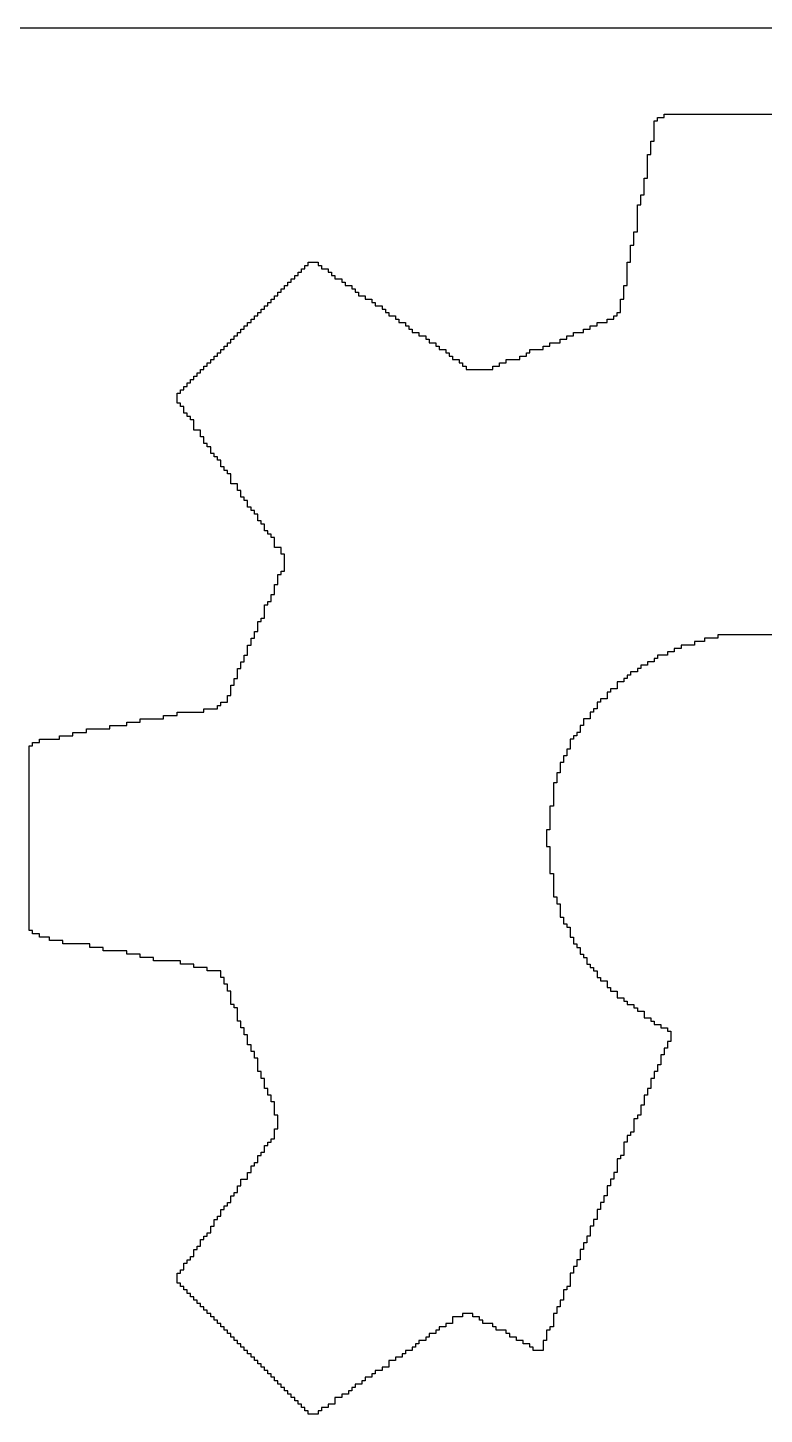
# Model space of a CAD drawing. Header units: millimetres. Extents: x -1.9 to 9.1, y -3.1 to 5.4.
# Drawn here: x 8.3211 to 8.5581, y -2.4061 to -1.9599 of the extents above; entities that cross this region are included whole.
import ezdxf

# ---------------------------------------------------------------- set-up
doc = ezdxf.new("R2010")
doc.units = ezdxf.units.MM
doc.header["$MEASUREMENT"] = 0
doc.layers.add('Mechanical11', color=56, linetype='Continuous')

msp = doc.modelspace()

# ---------------------------------------------------------------- linework, layer by layer
at = {"layer": 'Mechanical11'}
for p, q in [((5.31108, -1.95988), (8.88131, -1.95988)), ((8.52263, -1.99097), (8.52263, -1.98989)), ((8.52263, -1.98989), (8.52371, -1.98989)), ((8.52371, -1.98989), (8.52371, -1.98881)), ((8.52371, -1.98881), (8.52587, -1.98881)), ((8.52587, -1.98881), (8.52587, -1.98773)), ((8.52587, -1.98773), (8.58317, -1.98773)), ((8.52263, -1.99205), (8.52263, -1.99097)), ((8.52263, -1.99313), (8.52263, -1.99205)), ((8.52263, -1.99421), (8.52263, -1.99313)), ((8.52263, -1.99529), (8.52263, -1.99421)), ((8.52155, -1.99746), (8.52155, -1.99638)), ((8.52155, -1.99638), (8.52263, -1.99638)), ((8.52155, -1.99854), (8.52155, -1.99746)), ((8.52155, -1.99962), (8.52155, -1.99854)), ((8.52263, -1.99638), (8.52263, -1.99529)), ((8.52047, -2.00178), (8.52047, -2.0007)), ((8.52047, -2.0007), (8.52155, -2.0007)), ((8.52047, -2.00286), (8.52047, -2.00178)), ((8.52047, -2.00394), (8.52047, -2.00286)), ((8.52155, -2.0007), (8.52155, -1.99962)), ((8.52047, -2.00502), (8.52047, -2.00394)), ((8.52047, -2.0061), (8.52047, -2.00502)), ((8.52047, -2.00718), (8.52047, -2.0061)), ((8.52047, -2.00827), (8.52047, -2.00718)), ((8.51939, -2.00935), (8.51939, -2.00827)), ((8.51939, -2.00827), (8.52047, -2.00827)), ((8.51939, -2.01043), (8.51939, -2.00935)), ((8.51939, -2.01151), (8.51939, -2.01043)), ((8.51939, -2.01259), (8.51939, -2.01151)), ((8.51831, -2.01475), (8.51831, -2.01367)), ((8.51831, -2.01367), (8.51939, -2.01367)), ((8.51831, -2.01583), (8.51831, -2.01475)), ((8.51831, -2.01691), (8.51831, -2.01583)), ((8.51939, -2.01367), (8.51939, -2.01259)), ((8.51723, -2.01799), (8.51723, -2.01691)), ((8.51723, -2.01691), (8.51831, -2.01691)), ((8.51723, -2.01908), (8.51723, -2.01799)), ((8.51723, -2.02016), (8.51723, -2.01908)), ((8.51723, -2.02124), (8.51723, -2.02016)), ((8.51615, -2.02664), (8.51615, -2.02556)), ((8.51615, -2.02556), (8.51723, -2.02556)), ((8.51723, -2.02232), (8.51723, -2.02124)), ((8.51723, -2.0234), (8.51723, -2.02232)), ((8.51723, -2.02448), (8.51723, -2.0234)), ((8.51723, -2.02556), (8.51723, -2.02448)), ((8.51507, -2.03097), (8.51507, -2.02989)), ((8.51507, -2.02989), (8.51615, -2.02989)), ((8.51615, -2.02772), (8.51615, -2.02664)), ((8.51615, -2.0288), (8.51615, -2.02772)), ((8.51615, -2.02989), (8.51615, -2.0288)), ((8.51507, -2.03205), (8.51507, -2.03097)), ((8.51507, -2.03313), (8.51507, -2.03205)), ((8.51507, -2.03421), (8.51507, -2.03313)), ((8.51507, -2.03529), (8.51507, -2.03421)), ((8.40805, -2.03961), (8.40805, -2.03853)), ((8.40805, -2.03853), (8.40913, -2.03853)), ((8.40913, -2.03853), (8.40913, -2.03745)), ((8.40913, -2.03745), (8.41021, -2.03745)), ((8.41021, -2.03745), (8.41021, -2.03637)), ((8.41021, -2.03637), (8.41129, -2.03637)), ((8.41129, -2.03637), (8.41129, -2.03529)), ((8.41129, -2.03529), (8.41454, -2.03529)), ((8.41454, -2.03529), (8.41454, -2.03637)), ((8.41454, -2.03637), (8.41562, -2.03637)), ((8.41562, -2.03637), (8.41562, -2.03745)), ((8.41562, -2.03745), (8.41778, -2.03745)), ((8.41778, -2.03745), (8.41778, -2.03853)), ((8.41778, -2.03853), (8.41886, -2.03853)), ((8.41886, -2.03853), (8.41886, -2.03961)), ((8.51398, -2.03637), (8.51398, -2.03529)), ((8.51398, -2.03529), (8.51507, -2.03529)), ((8.51398, -2.03745), (8.51398, -2.03637)), ((8.51398, -2.03853), (8.51398, -2.03745)), ((8.51398, -2.03961), (8.51398, -2.03853)), ((8.40373, -2.04394), (8.40373, -2.04286)), ((8.40373, -2.04286), (8.40481, -2.04286)), ((8.40481, -2.04286), (8.40481, -2.04178)), ((8.40481, -2.04178), (8.40589, -2.04178)), ((8.40589, -2.04178), (8.40589, -2.04069)), ((8.40589, -2.04069), (8.40697, -2.04069)), ((8.40697, -2.04069), (8.40697, -2.03961)), ((8.40697, -2.03961), (8.40805, -2.03961)), ((8.41886, -2.03961), (8.41994, -2.03961)), ((8.41994, -2.03961), (8.41994, -2.04069)), ((8.41994, -2.04069), (8.4221, -2.04069)), ((8.4221, -2.04069), (8.4221, -2.04178)), ((8.4221, -2.04178), (8.42318, -2.04178)), ((8.42318, -2.04178), (8.42318, -2.04286)), ((8.42318, -2.04286), (8.42534, -2.04286)), ((8.42534, -2.04286), (8.42534, -2.04394)), ((8.5129, -2.04394), (8.5129, -2.04286)), ((8.5129, -2.04286), (8.51398, -2.04286)), ((8.51398, -2.04069), (8.51398, -2.03961)), ((8.51398, -2.04178), (8.51398, -2.04069)), ((8.51398, -2.04286), (8.51398, -2.04178)), ((8.3994, -2.04826), (8.3994, -2.04718)), ((8.3994, -2.04718), (8.40048, -2.04718)), ((8.40048, -2.04718), (8.40048, -2.0461)), ((8.40048, -2.0461), (8.40156, -2.0461)), ((8.40156, -2.0461), (8.40156, -2.04502)), ((8.40156, -2.04502), (8.40264, -2.04502)), ((8.40264, -2.04502), (8.40264, -2.04394)), ((8.40264, -2.04394), (8.40373, -2.04394)), ((8.42534, -2.04394), (8.42643, -2.04394)), ((8.42643, -2.04394), (8.42643, -2.04502)), ((8.42643, -2.04502), (8.42751, -2.04502)), ((8.42751, -2.04502), (8.42751, -2.0461)), ((8.42751, -2.0461), (8.42967, -2.0461)), ((8.42967, -2.0461), (8.42967, -2.04718)), ((8.42967, -2.04718), (8.43183, -2.04718)), ((8.43183, -2.04718), (8.43183, -2.04826)), ((8.51182, -2.04826), (8.51182, -2.04718)), ((8.51182, -2.04718), (8.5129, -2.04718)), ((8.5129, -2.04502), (8.5129, -2.04394)), ((8.5129, -2.0461), (8.5129, -2.04502)), ((8.5129, -2.04718), (8.5129, -2.0461)), ((8.39508, -2.05259), (8.39508, -2.0515)), ((8.39508, -2.0515), (8.39616, -2.0515)), ((8.39616, -2.0515), (8.39616, -2.05042)), ((8.39616, -2.05042), (8.39724, -2.05042)), ((8.39724, -2.05042), (8.39724, -2.04934)), ((8.39724, -2.04934), (8.39832, -2.04934)), ((8.39832, -2.04934), (8.39832, -2.04826)), ((8.39832, -2.04826), (8.3994, -2.04826)), ((8.43183, -2.04826), (8.43291, -2.04826)), ((8.43291, -2.04826), (8.43291, -2.04934)), ((8.43291, -2.04934), (8.43507, -2.04934)), ((8.43507, -2.04934), (8.43507, -2.05042)), ((8.43507, -2.05042), (8.43615, -2.05042)), ((8.43615, -2.05042), (8.43615, -2.0515)), ((8.43615, -2.0515), (8.43724, -2.0515)), ((8.43724, -2.0515), (8.43724, -2.05259)), ((8.51074, -2.05259), (8.51074, -2.0515)), ((8.51074, -2.0515), (8.51182, -2.0515)), ((8.51182, -2.04934), (8.51182, -2.04826)), ((8.51182, -2.05042), (8.51182, -2.04934)), ((8.51182, -2.0515), (8.51182, -2.05042)), ((8.39075, -2.05691), (8.39075, -2.05583)), ((8.39075, -2.05583), (8.39183, -2.05583)), ((8.39183, -2.05583), (8.39183, -2.05475)), ((8.39183, -2.05475), (8.39292, -2.05475)), ((8.39292, -2.05475), (8.39292, -2.05367)), ((8.39292, -2.05367), (8.394, -2.05367)), ((8.394, -2.05367), (8.394, -2.05259)), ((8.394, -2.05259), (8.39508, -2.05259)), ((8.43724, -2.05259), (8.4394, -2.05259)), ((8.4394, -2.05259), (8.4394, -2.05367)), ((8.4394, -2.05367), (8.44048, -2.05367)), ((8.44048, -2.05367), (8.44048, -2.05475)), ((8.44048, -2.05475), (8.44264, -2.05475)), ((8.44264, -2.05475), (8.44264, -2.05583)), ((8.44264, -2.05583), (8.44372, -2.05583)), ((8.44372, -2.05583), (8.44372, -2.05691)), ((8.50209, -2.05691), (8.50209, -2.05583)), ((8.50209, -2.05583), (8.50426, -2.05583)), ((8.50426, -2.05583), (8.50426, -2.05475)), ((8.50426, -2.05475), (8.5075, -2.05475)), ((8.5075, -2.05475), (8.5075, -2.05367)), ((8.5075, -2.05367), (8.50966, -2.05367)), ((8.50966, -2.05367), (8.50966, -2.05259)), ((8.50966, -2.05259), (8.51074, -2.05259)), ((8.38535, -2.06231), (8.38535, -2.06123)), ((8.38535, -2.06123), (8.38643, -2.06123)), ((8.38643, -2.06123), (8.38643, -2.06015)), ((8.38643, -2.06015), (8.38751, -2.06015)), ((8.38751, -2.06015), (8.38751, -2.05907)), ((8.38751, -2.05907), (8.38859, -2.05907)), ((8.38859, -2.05907), (8.38859, -2.05799)), ((8.38859, -2.05799), (8.38967, -2.05799)), ((8.38967, -2.05799), (8.38967, -2.05691)), ((8.38967, -2.05691), (8.39075, -2.05691)), ((8.44372, -2.05691), (8.4448, -2.05691)), ((8.4448, -2.05691), (8.4448, -2.05799)), ((8.4448, -2.05799), (8.44696, -2.05799)), ((8.44696, -2.05799), (8.44696, -2.05907)), ((8.44696, -2.05907), (8.44913, -2.05907)), ((8.44913, -2.05907), (8.44913, -2.06015)), ((8.44913, -2.06015), (8.45021, -2.06015)), ((8.45021, -2.06015), (8.45021, -2.06123)), ((8.45021, -2.06123), (8.45237, -2.06123)), ((8.45237, -2.06123), (8.45237, -2.06231)), ((8.48912, -2.06231), (8.48912, -2.06123)), ((8.48912, -2.06123), (8.49236, -2.06123)), ((8.49236, -2.06123), (8.49236, -2.06015)), ((8.49236, -2.06015), (8.49453, -2.06015)), ((8.49453, -2.06015), (8.49453, -2.05907)), ((8.49453, -2.05907), (8.49669, -2.05907)), ((8.49669, -2.05907), (8.49669, -2.05799)), ((8.49669, -2.05799), (8.49993, -2.05799)), ((8.49993, -2.05799), (8.49993, -2.05691)), ((8.49993, -2.05691), (8.50209, -2.05691)), ((8.38103, -2.06664), (8.38103, -2.06556)), ((8.38103, -2.06556), (8.38211, -2.06556)), ((8.38211, -2.06556), (8.38211, -2.06448)), ((8.38211, -2.06448), (8.38319, -2.06448)), ((8.38319, -2.06448), (8.38319, -2.0634)), ((8.38319, -2.0634), (8.38427, -2.0634)), ((8.38427, -2.0634), (8.38427, -2.06231)), ((8.38427, -2.06231), (8.38535, -2.06231)), ((8.45237, -2.06231), (8.45345, -2.06231)), ((8.45345, -2.06231), (8.45345, -2.0634)), ((8.45345, -2.0634), (8.45561, -2.0634)), ((8.45561, -2.0634), (8.45561, -2.06448)), ((8.45561, -2.06448), (8.45669, -2.06448)), ((8.45669, -2.06448), (8.45669, -2.06556)), ((8.45669, -2.06556), (8.45777, -2.06556)), ((8.45777, -2.06556), (8.45777, -2.06664)), ((8.47939, -2.06664), (8.47939, -2.06556)), ((8.47939, -2.06556), (8.48156, -2.06556)), ((8.48156, -2.06556), (8.48156, -2.06448)), ((8.48156, -2.06448), (8.48264, -2.06448)), ((8.48264, -2.06448), (8.48264, -2.0634)), ((8.48264, -2.0634), (8.48696, -2.0634)), ((8.48696, -2.0634), (8.48696, -2.06231)), ((8.48696, -2.06231), (8.48912, -2.06231)), ((8.3767, -2.07096), (8.3767, -2.06988)), ((8.3767, -2.06988), (8.37778, -2.06988)), ((8.37778, -2.06988), (8.37778, -2.0688)), ((8.37778, -2.0688), (8.37886, -2.0688)), ((8.37886, -2.0688), (8.37886, -2.06772)), ((8.37886, -2.06772), (8.37994, -2.06772)), ((8.37994, -2.06772), (8.37994, -2.06664)), ((8.37994, -2.06664), (8.38103, -2.06664)), ((8.45777, -2.06664), (8.45994, -2.06664)), ((8.45994, -2.06664), (8.45994, -2.06772)), ((8.45994, -2.06772), (8.46102, -2.06772)), ((8.46102, -2.06772), (8.46102, -2.0688)), ((8.46102, -2.0688), (8.4621, -2.0688)), ((8.4621, -2.0688), (8.4621, -2.06988)), ((8.4621, -2.06988), (8.47075, -2.06988)), ((8.47075, -2.06988), (8.47075, -2.0688)), ((8.47075, -2.0688), (8.47291, -2.0688)), ((8.47291, -2.0688), (8.47291, -2.06772)), ((8.47291, -2.06772), (8.47507, -2.06772)), ((8.47507, -2.06772), (8.47507, -2.06664)), ((8.47507, -2.06664), (8.47939, -2.06664)), ((8.37238, -2.07529), (8.37238, -2.0742)), ((8.37238, -2.0742), (8.37346, -2.0742)), ((8.37346, -2.0742), (8.37346, -2.07312)), ((8.37346, -2.07312), (8.37454, -2.07312)), ((8.37454, -2.07312), (8.37454, -2.07204)), ((8.37454, -2.07204), (8.37562, -2.07204)), ((8.37562, -2.07204), (8.37562, -2.07096)), ((8.37562, -2.07096), (8.3767, -2.07096)), ((8.36913, -2.07853), (8.36913, -2.07745)), ((8.36913, -2.07745), (8.37022, -2.07745)), ((8.36913, -2.07961), (8.36913, -2.07853)), ((8.37022, -2.07745), (8.37022, -2.07637)), ((8.37022, -2.07637), (8.3713, -2.07637)), ((8.3713, -2.07637), (8.3713, -2.07529)), ((8.3713, -2.07529), (8.37238, -2.07529)), ((8.36913, -2.08069), (8.36913, -2.07961)), ((8.37022, -2.08069), (8.36913, -2.08069)), ((8.37022, -2.08177), (8.37022, -2.08069)), ((8.3713, -2.08177), (8.37022, -2.08177)), ((8.3713, -2.08285), (8.3713, -2.08177)), ((8.3713, -2.08393), (8.3713, -2.08285)), ((8.37238, -2.08393), (8.3713, -2.08393)), ((8.37238, -2.08501), (8.37238, -2.08393)), ((8.37346, -2.08501), (8.37238, -2.08501)), ((8.37346, -2.0861), (8.37346, -2.08501)), ((8.37454, -2.0861), (8.37346, -2.0861)), ((8.37454, -2.08718), (8.37454, -2.0861)), ((8.37454, -2.08826), (8.37454, -2.08718)), ((8.37454, -2.08934), (8.37454, -2.08826)), ((8.3767, -2.08934), (8.37454, -2.08934)), ((8.3767, -2.09042), (8.3767, -2.08934)), ((8.3767, -2.0915), (8.3767, -2.09042)), ((8.37778, -2.0915), (8.3767, -2.0915)), ((8.37778, -2.09258), (8.37778, -2.0915)), ((8.37778, -2.09366), (8.37778, -2.09258)), ((8.37886, -2.09366), (8.37778, -2.09366)), ((8.37886, -2.09474), (8.37886, -2.09366)), ((8.37994, -2.09474), (8.37886, -2.09474)), ((8.37994, -2.09582), (8.37994, -2.09474)), ((8.37994, -2.09691), (8.37994, -2.09582)), ((8.38103, -2.09691), (8.37994, -2.09691)), ((8.38103, -2.09799), (8.38103, -2.09691)), ((8.38211, -2.09799), (8.38103, -2.09799)), ((8.38211, -2.09907), (8.38211, -2.09799)), ((8.38319, -2.09907), (8.38211, -2.09907)), ((8.38319, -2.10015), (8.38319, -2.09907)), ((8.38319, -2.10123), (8.38319, -2.10015)), ((8.38427, -2.10123), (8.38319, -2.10123)), ((8.38427, -2.10231), (8.38427, -2.10123)), ((8.38535, -2.10231), (8.38427, -2.10231)), ((8.38535, -2.10339), (8.38535, -2.10231)), ((8.38643, -2.10339), (8.38535, -2.10339)), ((8.38643, -2.10447), (8.38643, -2.10339)), ((8.38643, -2.10555), (8.38643, -2.10447)), ((8.38643, -2.10663), (8.38643, -2.10555)), ((8.38859, -2.10663), (8.38643, -2.10663)), ((8.38859, -2.10771), (8.38859, -2.10663)), ((8.38859, -2.1088), (8.38859, -2.10771)), ((8.38967, -2.1088), (8.38859, -2.1088)), ((8.38967, -2.10988), (8.38967, -2.1088)), ((8.38967, -2.11096), (8.38967, -2.10988)), ((8.39075, -2.11096), (8.38967, -2.11096)), ((8.39075, -2.11204), (8.39075, -2.11096)), ((8.39183, -2.11204), (8.39075, -2.11204)), ((8.39183, -2.11312), (8.39183, -2.11204)), ((8.39183, -2.1142), (8.39183, -2.11312)), ((8.39292, -2.1142), (8.39183, -2.1142)), ((8.39292, -2.11528), (8.39292, -2.1142)), ((8.394, -2.11528), (8.39292, -2.11528)), ((8.394, -2.11636), (8.394, -2.11528)), ((8.39508, -2.11636), (8.394, -2.11636)), ((8.39508, -2.11744), (8.39508, -2.11636)), ((8.39508, -2.11852), (8.39508, -2.11744)), ((8.39616, -2.11852), (8.39508, -2.11852)), ((8.39616, -2.11961), (8.39616, -2.11852)), ((8.39724, -2.11961), (8.39616, -2.11961)), ((8.39724, -2.12069), (8.39724, -2.11961)), ((8.39724, -2.12177), (8.39724, -2.12069)), ((8.39832, -2.12177), (8.39724, -2.12177)), ((8.39832, -2.12285), (8.39832, -2.12177)), ((8.3994, -2.12285), (8.39832, -2.12285)), ((8.3994, -2.12393), (8.3994, -2.12285)), ((8.40048, -2.12393), (8.3994, -2.12393)), ((8.40048, -2.12501), (8.40048, -2.12393)), ((8.40048, -2.12609), (8.40048, -2.12501)), ((8.40048, -2.12717), (8.40048, -2.12609)), ((8.40264, -2.12717), (8.40048, -2.12717)), ((8.40264, -2.12825), (8.40264, -2.12717)), ((8.40264, -2.12933), (8.40264, -2.12825)), ((8.40373, -2.12933), (8.40264, -2.12933)), ((8.40373, -2.13042), (8.40373, -2.12933)), ((8.40373, -2.1315), (8.40373, -2.13042)), ((8.40373, -2.13258), (8.40373, -2.1315)), ((8.40373, -2.13366), (8.40373, -2.13258)), ((8.40156, -2.1369), (8.40156, -2.13582)), ((8.40156, -2.13582), (8.40264, -2.13582)), ((8.40156, -2.13798), (8.40156, -2.1369)), ((8.40264, -2.13582), (8.40264, -2.13474)), ((8.40264, -2.13474), (8.40373, -2.13474)), ((8.40373, -2.13474), (8.40373, -2.13366)), ((8.40048, -2.14014), (8.40048, -2.13906)), ((8.40048, -2.13906), (8.40156, -2.13906)), ((8.40048, -2.14122), (8.40048, -2.14014)), ((8.40048, -2.14231), (8.40048, -2.14122)), ((8.40156, -2.13906), (8.40156, -2.13798)), ((8.39724, -2.14663), (8.39724, -2.14555)), ((8.39724, -2.14555), (8.39832, -2.14555)), ((8.39832, -2.14555), (8.39832, -2.14447)), ((8.39832, -2.14447), (8.3994, -2.14447)), ((8.3994, -2.14339), (8.3994, -2.14231)), ((8.3994, -2.14231), (8.40048, -2.14231)), ((8.3994, -2.14447), (8.3994, -2.14339)), ((8.39616, -2.15095), (8.39616, -2.14987)), ((8.39616, -2.14987), (8.39724, -2.14987)), ((8.39724, -2.14771), (8.39724, -2.14663)), ((8.39724, -2.14879), (8.39724, -2.14771)), ((8.39724, -2.14987), (8.39724, -2.14879)), ((8.394, -2.15528), (8.394, -2.1542)), ((8.394, -2.1542), (8.39508, -2.1542)), ((8.39508, -2.15203), (8.39508, -2.15095)), ((8.39508, -2.15095), (8.39616, -2.15095)), ((8.39508, -2.15312), (8.39508, -2.15203)), ((8.39508, -2.1542), (8.39508, -2.15312)), ((8.39183, -2.1596), (8.39183, -2.15852)), ((8.39183, -2.15852), (8.39292, -2.15852)), ((8.39292, -2.15744), (8.39292, -2.15636)), ((8.39292, -2.15636), (8.394, -2.15636)), ((8.39292, -2.15852), (8.39292, -2.15744)), ((8.394, -2.15636), (8.394, -2.15528)), ((8.5356, -2.15852), (8.53128, -2.15852)), ((8.53128, -2.15852), (8.53128, -2.1596)), ((8.53885, -2.15744), (8.5356, -2.15744)), ((8.5356, -2.15744), (8.5356, -2.15852)), ((8.54317, -2.15636), (8.53885, -2.15636)), ((8.53885, -2.15636), (8.53885, -2.15744)), ((8.56695, -2.15528), (8.54317, -2.15528)), ((8.54317, -2.15528), (8.54317, -2.15636)), ((8.38967, -2.16501), (8.38967, -2.16393)), ((8.38967, -2.16393), (8.39075, -2.16393)), ((8.39075, -2.16284), (8.39075, -2.16176)), ((8.39075, -2.16176), (8.39183, -2.16176)), ((8.39075, -2.16393), (8.39075, -2.16284)), ((8.39183, -2.16068), (8.39183, -2.1596)), ((8.39183, -2.16176), (8.39183, -2.16068)), ((8.52263, -2.16393), (8.52047, -2.16393)), ((8.52047, -2.16393), (8.52047, -2.16501)), ((8.52371, -2.16284), (8.52263, -2.16284)), ((8.52263, -2.16284), (8.52263, -2.16393)), ((8.52696, -2.16176), (8.52371, -2.16176)), ((8.52371, -2.16176), (8.52371, -2.16284)), ((8.52912, -2.16068), (8.52696, -2.16068)), ((8.52696, -2.16068), (8.52696, -2.16176)), ((8.53128, -2.1596), (8.52912, -2.1596)), ((8.52912, -2.1596), (8.52912, -2.16068)), ((8.38859, -2.16717), (8.38859, -2.16609)), ((8.38859, -2.16609), (8.38967, -2.16609)), ((8.38859, -2.16825), (8.38859, -2.16717)), ((8.38859, -2.16933), (8.38859, -2.16825)), ((8.38967, -2.16609), (8.38967, -2.16501)), ((8.51507, -2.16825), (8.51398, -2.16825)), ((8.51398, -2.16825), (8.51398, -2.16933)), ((8.51723, -2.16717), (8.51507, -2.16717)), ((8.51507, -2.16717), (8.51507, -2.16825)), ((8.51831, -2.16609), (8.51723, -2.16609)), ((8.51723, -2.16609), (8.51723, -2.16717)), ((8.52047, -2.16501), (8.51831, -2.16501)), ((8.51831, -2.16501), (8.51831, -2.16609)), ((8.38643, -2.17257), (8.38643, -2.17149)), ((8.38643, -2.17149), (8.38751, -2.17149)), ((8.38643, -2.17365), (8.38643, -2.17257)), ((8.38751, -2.17041), (8.38751, -2.16933)), ((8.38751, -2.16933), (8.38859, -2.16933)), ((8.38751, -2.17149), (8.38751, -2.17041)), ((8.51074, -2.17257), (8.50858, -2.17257)), ((8.50858, -2.17257), (8.50858, -2.17365)), ((8.5129, -2.17041), (8.51074, -2.17041)), ((8.51074, -2.17041), (8.51074, -2.17149)), ((8.51074, -2.17149), (8.51074, -2.17257)), ((8.51398, -2.16933), (8.5129, -2.16933)), ((8.5129, -2.16933), (8.5129, -2.17041)), ((8.38319, -2.17798), (8.38319, -2.1769)), ((8.38319, -2.1769), (8.38535, -2.1769)), ((8.38535, -2.17582), (8.38535, -2.17473)), ((8.38535, -2.17473), (8.38643, -2.17473)), ((8.38535, -2.1769), (8.38535, -2.17582)), ((8.38643, -2.17473), (8.38643, -2.17365)), ((8.50534, -2.1769), (8.50426, -2.1769)), ((8.50426, -2.1769), (8.50426, -2.17798)), ((8.5075, -2.17582), (8.50534, -2.17582)), ((8.50534, -2.17582), (8.50534, -2.1769)), ((8.50858, -2.17365), (8.5075, -2.17365)), ((8.5075, -2.17365), (8.5075, -2.17473)), ((8.5075, -2.17473), (8.5075, -2.17582)), ((8.36481, -2.1823), (8.36481, -2.18122)), ((8.36481, -2.18122), (8.36913, -2.18122)), ((8.36913, -2.18122), (8.36913, -2.18014)), ((8.36913, -2.18014), (8.37778, -2.18014)), ((8.37778, -2.18014), (8.37778, -2.17906)), ((8.37778, -2.17906), (8.38211, -2.17906)), ((8.38211, -2.17906), (8.38211, -2.17798)), ((8.38211, -2.17798), (8.38319, -2.17798)), ((8.50317, -2.18014), (8.50209, -2.18014)), ((8.50209, -2.18014), (8.50209, -2.18122)), ((8.50209, -2.18122), (8.50209, -2.1823)), ((8.50426, -2.17906), (8.50317, -2.17906)), ((8.50317, -2.17906), (8.50317, -2.18014)), ((8.50426, -2.17798), (8.50426, -2.17906)), ((8.33995, -2.18663), (8.33995, -2.18554)), ((8.33995, -2.18554), (8.34752, -2.18554)), ((8.34752, -2.18554), (8.34752, -2.18446)), ((8.34752, -2.18446), (8.35292, -2.18446)), ((8.35292, -2.18446), (8.35292, -2.18338)), ((8.35292, -2.18338), (8.35724, -2.18338)), ((8.35724, -2.18338), (8.35724, -2.1823)), ((8.35724, -2.1823), (8.36481, -2.1823)), ((8.49993, -2.18446), (8.49885, -2.18446)), ((8.49885, -2.18446), (8.49885, -2.18554)), ((8.49885, -2.18554), (8.49885, -2.18663)), ((8.50209, -2.1823), (8.49993, -2.1823)), ((8.49993, -2.1823), (8.49993, -2.18338)), ((8.49993, -2.18338), (8.49993, -2.18446)), ((8.32265, -2.19095), (8.32265, -2.18987)), ((8.32265, -2.18987), (8.32481, -2.18987)), ((8.32481, -2.18987), (8.32481, -2.18879)), ((8.32481, -2.18879), (8.3313, -2.18879)), ((8.3313, -2.18879), (8.3313, -2.18771)), ((8.3313, -2.18771), (8.33562, -2.18771)), ((8.33562, -2.18771), (8.33562, -2.18663)), ((8.33562, -2.18663), (8.33995, -2.18663)), ((8.49669, -2.18879), (8.49561, -2.18879)), ((8.49561, -2.18879), (8.49561, -2.18987)), ((8.49561, -2.18987), (8.49561, -2.19095)), ((8.49777, -2.18771), (8.49669, -2.18771)), ((8.49669, -2.18771), (8.49669, -2.18879)), ((8.49885, -2.18663), (8.49777, -2.18663)), ((8.49777, -2.18663), (8.49777, -2.18771)), ((8.32157, -2.19203), (8.32157, -2.19095)), ((8.32157, -2.19095), (8.32265, -2.19095)), ((8.32157, -2.19311), (8.32157, -2.19203)), ((8.32157, -2.19419), (8.32157, -2.19311)), ((8.32157, -2.19527), (8.32157, -2.19419)), ((8.49453, -2.19419), (8.49345, -2.19419)), ((8.49345, -2.19419), (8.49345, -2.19527)), ((8.49561, -2.19203), (8.49453, -2.19203)), ((8.49453, -2.19203), (8.49453, -2.19311)), ((8.49453, -2.19311), (8.49453, -2.19419)), ((8.49561, -2.19095), (8.49561, -2.19203)), ((8.32157, -2.19635), (8.32157, -2.19527)), ((8.32157, -2.19744), (8.32157, -2.19635)), ((8.32157, -2.19852), (8.32157, -2.19744)), ((8.32157, -2.1996), (8.32157, -2.19852)), ((8.32157, -2.20068), (8.32157, -2.1996)), ((8.49236, -2.1996), (8.49128, -2.1996)), ((8.49128, -2.1996), (8.49128, -2.20068)), ((8.49345, -2.19635), (8.49236, -2.19635)), ((8.49236, -2.19635), (8.49236, -2.19744)), ((8.49236, -2.19744), (8.49236, -2.19852)), ((8.49236, -2.19852), (8.49236, -2.1996)), ((8.49345, -2.19527), (8.49345, -2.19635)), ((8.32157, -2.20176), (8.32157, -2.20068)), ((8.32157, -2.20284), (8.32157, -2.20176)), ((8.32157, -2.20392), (8.32157, -2.20284)), ((8.32157, -2.205), (8.32157, -2.20392)), ((8.49128, -2.20284), (8.4902, -2.20284)), ((8.4902, -2.20284), (8.4902, -2.20392)), ((8.4902, -2.20392), (8.4902, -2.205)), ((8.49128, -2.20068), (8.49128, -2.20176)), ((8.49128, -2.20176), (8.49128, -2.20284)), ((8.32157, -2.20608), (8.32157, -2.205)), ((8.32157, -2.20716), (8.32157, -2.20608)), ((8.32157, -2.20825), (8.32157, -2.20716)), ((8.32157, -2.20933), (8.32157, -2.20825)), ((8.4902, -2.205), (8.4902, -2.20608)), ((8.4902, -2.20608), (8.4902, -2.20716)), ((8.4902, -2.20716), (8.4902, -2.20825)), ((8.4902, -2.20825), (8.4902, -2.20933)), ((8.32157, -2.21041), (8.32157, -2.20933)), ((8.32157, -2.21149), (8.32157, -2.21041)), ((8.32157, -2.21257), (8.32157, -2.21149)), ((8.32157, -2.21365), (8.32157, -2.21257)), ((8.4902, -2.21041), (8.48912, -2.21041)), ((8.48912, -2.21041), (8.48912, -2.21149)), ((8.48912, -2.21149), (8.48912, -2.21257)), ((8.48912, -2.21257), (8.48912, -2.21365)), ((8.4902, -2.20933), (8.4902, -2.21041)), ((8.32157, -2.21473), (8.32157, -2.21365)), ((8.32157, -2.21581), (8.32157, -2.21473)), ((8.32157, -2.21689), (8.32157, -2.21581)), ((8.32157, -2.21797), (8.32157, -2.21689)), ((8.48912, -2.21365), (8.48912, -2.21473)), ((8.48912, -2.21473), (8.48912, -2.21581)), ((8.48912, -2.21581), (8.48912, -2.21689)), ((8.48912, -2.21689), (8.48912, -2.21797)), ((8.32157, -2.21905), (8.32157, -2.21797)), ((8.32157, -2.22014), (8.32157, -2.21905)), ((8.32157, -2.22122), (8.32157, -2.22014)), ((8.32157, -2.2223), (8.32157, -2.22122)), ((8.48912, -2.21797), (8.48804, -2.21797)), ((8.48804, -2.21797), (8.48804, -2.21905)), ((8.48804, -2.21905), (8.48804, -2.22014)), ((8.48804, -2.22014), (8.48804, -2.22122)), ((8.48804, -2.22122), (8.48804, -2.2223)), ((8.32157, -2.22338), (8.32157, -2.2223)), ((8.32157, -2.22446), (8.32157, -2.22338)), ((8.32157, -2.22554), (8.32157, -2.22446)), ((8.32157, -2.22662), (8.32157, -2.22554)), ((8.48804, -2.2223), (8.48804, -2.22338)), ((8.48804, -2.22338), (8.48912, -2.22338)), ((8.48912, -2.22338), (8.48912, -2.22446)), ((8.48912, -2.22446), (8.48912, -2.22554)), ((8.48912, -2.22554), (8.48912, -2.22662)), ((8.32157, -2.2277), (8.32157, -2.22662)), ((8.32157, -2.22878), (8.32157, -2.2277)), ((8.32157, -2.22986), (8.32157, -2.22878)), ((8.32157, -2.23095), (8.32157, -2.22986)), ((8.48912, -2.22662), (8.48912, -2.2277)), ((8.48912, -2.2277), (8.48912, -2.22878)), ((8.48912, -2.22878), (8.48912, -2.22986)), ((8.48912, -2.22986), (8.48912, -2.23095)), ((8.32157, -2.23203), (8.32157, -2.23095)), ((8.32157, -2.23311), (8.32157, -2.23203)), ((8.32157, -2.23419), (8.32157, -2.23311)), ((8.32157, -2.23527), (8.32157, -2.23419)), ((8.32157, -2.23635), (8.32157, -2.23527)), ((8.48912, -2.23095), (8.48912, -2.23203)), ((8.48912, -2.23203), (8.4902, -2.23203)), ((8.4902, -2.23203), (8.4902, -2.23311)), ((8.4902, -2.23311), (8.4902, -2.23419)), ((8.4902, -2.23419), (8.4902, -2.23527)), ((8.4902, -2.23527), (8.4902, -2.23635)), ((8.32157, -2.23743), (8.32157, -2.23635)), ((8.32157, -2.23851), (8.32157, -2.23743)), ((8.32157, -2.23959), (8.32157, -2.23851)), ((8.32157, -2.24067), (8.32157, -2.23959)), ((8.4902, -2.23635), (8.4902, -2.23743)), ((8.4902, -2.23743), (8.4902, -2.23851)), ((8.4902, -2.23851), (8.4902, -2.23959)), ((8.4902, -2.23959), (8.49128, -2.23959)), ((8.49128, -2.23959), (8.49128, -2.24067)), ((8.32157, -2.24176), (8.32157, -2.24067)), ((8.32157, -2.24284), (8.32157, -2.24176)), ((8.32157, -2.24392), (8.32157, -2.24284)), ((8.32157, -2.245), (8.32157, -2.24392)), ((8.49128, -2.24067), (8.49128, -2.24176)), ((8.49128, -2.24176), (8.49236, -2.24176)), ((8.49236, -2.24176), (8.49236, -2.24284)), ((8.49236, -2.24284), (8.49236, -2.24392)), ((8.49236, -2.24392), (8.49236, -2.245)), ((8.32157, -2.24608), (8.32157, -2.245)), ((8.32157, -2.24716), (8.32157, -2.24608)), ((8.32157, -2.24824), (8.32157, -2.24716)), ((8.32157, -2.24932), (8.32157, -2.24824)), ((8.49236, -2.245), (8.49236, -2.24608)), ((8.49236, -2.24608), (8.49345, -2.24608)), ((8.49345, -2.24608), (8.49345, -2.24716)), ((8.49345, -2.24716), (8.49345, -2.24824)), ((8.49345, -2.24824), (8.49453, -2.24824)), ((8.49453, -2.24824), (8.49453, -2.24932)), ((8.32157, -2.2504), (8.32157, -2.24932)), ((8.32265, -2.2504), (8.32157, -2.2504)), ((8.32265, -2.25148), (8.32265, -2.2504)), ((8.32481, -2.25148), (8.32265, -2.25148)), ((8.32481, -2.25256), (8.32481, -2.25148)), ((8.32806, -2.25256), (8.32481, -2.25256)), ((8.32806, -2.25365), (8.32806, -2.25256)), ((8.49453, -2.24932), (8.49561, -2.24932)), ((8.49561, -2.24932), (8.49561, -2.2504)), ((8.49561, -2.2504), (8.49561, -2.25148)), ((8.49561, -2.25148), (8.49561, -2.25256)), ((8.49561, -2.25256), (8.49669, -2.25256)), ((8.49669, -2.25256), (8.49669, -2.25365)), ((8.33238, -2.25365), (8.32806, -2.25365)), ((8.33238, -2.25473), (8.33238, -2.25365)), ((8.34103, -2.25473), (8.33238, -2.25473)), ((8.34103, -2.25581), (8.34103, -2.25473)), ((8.34535, -2.25581), (8.34103, -2.25581)), ((8.34535, -2.25689), (8.34535, -2.25581)), ((8.35292, -2.25689), (8.34535, -2.25689)), ((8.35292, -2.25797), (8.35292, -2.25689)), ((8.49669, -2.25365), (8.49669, -2.25473)), ((8.49669, -2.25473), (8.49777, -2.25473)), ((8.49777, -2.25473), (8.49777, -2.25581)), ((8.49777, -2.25581), (8.49885, -2.25581)), ((8.49885, -2.25581), (8.49885, -2.25689)), ((8.49885, -2.25689), (8.49885, -2.25797)), ((8.35724, -2.25797), (8.35292, -2.25797)), ((8.35724, -2.25905), (8.35724, -2.25797)), ((8.36157, -2.25905), (8.35724, -2.25905)), ((8.36157, -2.26013), (8.36157, -2.25905)), ((8.37022, -2.26013), (8.36157, -2.26013)), ((8.37022, -2.26121), (8.37022, -2.26013)), ((8.37454, -2.26121), (8.37022, -2.26121)), ((8.37454, -2.26229), (8.37454, -2.26121)), ((8.49885, -2.25797), (8.49993, -2.25797)), ((8.49993, -2.25797), (8.49993, -2.25905)), ((8.49993, -2.25905), (8.50101, -2.25905)), ((8.50101, -2.25905), (8.50101, -2.26013)), ((8.50101, -2.26013), (8.50101, -2.26121)), ((8.50101, -2.26121), (8.50209, -2.26121)), ((8.50209, -2.26121), (8.50209, -2.26229)), ((8.37886, -2.26229), (8.37454, -2.26229)), ((8.37886, -2.26337), (8.37886, -2.26229)), ((8.38319, -2.26337), (8.37886, -2.26337)), ((8.38319, -2.26446), (8.38319, -2.26337)), ((8.38319, -2.26554), (8.38319, -2.26446)), ((8.38427, -2.26554), (8.38319, -2.26554)), ((8.38427, -2.26662), (8.38427, -2.26554)), ((8.50209, -2.26229), (8.50317, -2.26229)), ((8.50317, -2.26229), (8.50317, -2.26337)), ((8.50317, -2.26337), (8.50426, -2.26337)), ((8.50426, -2.26337), (8.50426, -2.26446)), ((8.50426, -2.26446), (8.50426, -2.26554)), ((8.50426, -2.26554), (8.50534, -2.26554)), ((8.50534, -2.26554), (8.50534, -2.26662)), ((8.38427, -2.2677), (8.38427, -2.26662)), ((8.38535, -2.2677), (8.38427, -2.2677)), ((8.38535, -2.26878), (8.38535, -2.2677)), ((8.38535, -2.26986), (8.38535, -2.26878)), ((8.38643, -2.26986), (8.38535, -2.26986)), ((8.38643, -2.27094), (8.38643, -2.26986)), ((8.38643, -2.27202), (8.38643, -2.27094)), ((8.50534, -2.26662), (8.5075, -2.26662)), ((8.5075, -2.26662), (8.5075, -2.2677)), ((8.5075, -2.2677), (8.5075, -2.26878)), ((8.5075, -2.26878), (8.50858, -2.26878)), ((8.50858, -2.26878), (8.50858, -2.26986)), ((8.50858, -2.26986), (8.51074, -2.26986)), ((8.51074, -2.26986), (8.51074, -2.27094)), ((8.51074, -2.27094), (8.51074, -2.27202)), ((8.38643, -2.2731), (8.38643, -2.27202)), ((8.38643, -2.27418), (8.38643, -2.2731)), ((8.38751, -2.27418), (8.38643, -2.27418)), ((8.38751, -2.27527), (8.38751, -2.27418)), ((8.38859, -2.27527), (8.38751, -2.27527)), ((8.38859, -2.27635), (8.38859, -2.27527)), ((8.51074, -2.27202), (8.5129, -2.27202)), ((8.5129, -2.27202), (8.5129, -2.2731)), ((8.5129, -2.2731), (8.51398, -2.2731)), ((8.51398, -2.2731), (8.51398, -2.27418)), ((8.51398, -2.27418), (8.51615, -2.27418)), ((8.51615, -2.27418), (8.51615, -2.27527)), ((8.51615, -2.27527), (8.51723, -2.27527)), ((8.51723, -2.27527), (8.51723, -2.27635)), ((8.38859, -2.27743), (8.38859, -2.27635)), ((8.38859, -2.27851), (8.38859, -2.27743)), ((8.38859, -2.27959), (8.38859, -2.27851)), ((8.38967, -2.27959), (8.38859, -2.27959)), ((8.38967, -2.28067), (8.38967, -2.27959)), ((8.51723, -2.27635), (8.51939, -2.27635)), ((8.51939, -2.27635), (8.51939, -2.27743)), ((8.51939, -2.27743), (8.51939, -2.27851)), ((8.51939, -2.27851), (8.52155, -2.27851)), ((8.52155, -2.27851), (8.52155, -2.27959)), ((8.52155, -2.27959), (8.52263, -2.27959)), ((8.52263, -2.27959), (8.52263, -2.28067)), ((8.38967, -2.28175), (8.38967, -2.28067)), ((8.39075, -2.28175), (8.38967, -2.28175)), ((8.39075, -2.28283), (8.39075, -2.28175)), ((8.39075, -2.28391), (8.39075, -2.28283)), ((8.39183, -2.28391), (8.39075, -2.28391)), ((8.39183, -2.28499), (8.39183, -2.28391)), ((8.52263, -2.28067), (8.52479, -2.28067)), ((8.52479, -2.28067), (8.52479, -2.28175)), ((8.52479, -2.28175), (8.52696, -2.28175)), ((8.52696, -2.28175), (8.52696, -2.28283)), ((8.52696, -2.28283), (8.52804, -2.28283)), ((8.52804, -2.28283), (8.52804, -2.28391)), ((8.52804, -2.28391), (8.52804, -2.28499)), ((8.39183, -2.28607), (8.39183, -2.28499)), ((8.39183, -2.28716), (8.39183, -2.28607)), ((8.39292, -2.28716), (8.39183, -2.28716)), ((8.39292, -2.28824), (8.39292, -2.28716)), ((8.39292, -2.28932), (8.39292, -2.28824)), ((8.52696, -2.28824), (8.52587, -2.28824)), ((8.52587, -2.28824), (8.52587, -2.28932)), ((8.52804, -2.28607), (8.52696, -2.28607)), ((8.52696, -2.28607), (8.52696, -2.28716)), ((8.52696, -2.28716), (8.52696, -2.28824)), ((8.52804, -2.28499), (8.52804, -2.28607)), ((8.394, -2.28932), (8.39292, -2.28932)), ((8.394, -2.2904), (8.394, -2.28932)), ((8.394, -2.29148), (8.394, -2.2904)), ((8.39508, -2.29148), (8.394, -2.29148)), ((8.39508, -2.29256), (8.39508, -2.29148)), ((8.39508, -2.29364), (8.39508, -2.29256)), ((8.52587, -2.2904), (8.52479, -2.2904)), ((8.52479, -2.2904), (8.52479, -2.29148)), ((8.52479, -2.29148), (8.52479, -2.29256)), ((8.52479, -2.29256), (8.52479, -2.29364)), ((8.52587, -2.28932), (8.52587, -2.2904)), ((8.39508, -2.29472), (8.39508, -2.29364)), ((8.39508, -2.2958), (8.39508, -2.29472)), ((8.39616, -2.2958), (8.39508, -2.2958)), ((8.39616, -2.29688), (8.39616, -2.2958)), ((8.39616, -2.29797), (8.39616, -2.29688)), ((8.52371, -2.2958), (8.52263, -2.2958)), ((8.52263, -2.2958), (8.52263, -2.29688)), ((8.52263, -2.29688), (8.52263, -2.29797)), ((8.52479, -2.29364), (8.52371, -2.29364)), ((8.52371, -2.29364), (8.52371, -2.29472)), ((8.52371, -2.29472), (8.52371, -2.2958)), ((8.39724, -2.29797), (8.39616, -2.29797)), ((8.39724, -2.29905), (8.39724, -2.29797)), ((8.39724, -2.30013), (8.39724, -2.29905)), ((8.39724, -2.30121), (8.39724, -2.30013)), ((8.39832, -2.30121), (8.39724, -2.30121)), ((8.39832, -2.30229), (8.39832, -2.30121)), ((8.39832, -2.30337), (8.39832, -2.30229)), ((8.52155, -2.30121), (8.52047, -2.30121)), ((8.52047, -2.30121), (8.52047, -2.30229)), ((8.52047, -2.30229), (8.52047, -2.30337)), ((8.52263, -2.29797), (8.52155, -2.29797)), ((8.52155, -2.29797), (8.52155, -2.29905)), ((8.52155, -2.29905), (8.52155, -2.30013)), ((8.52155, -2.30013), (8.52155, -2.30121)), ((8.3994, -2.30337), (8.39832, -2.30337)), ((8.3994, -2.30445), (8.3994, -2.30337)), ((8.3994, -2.30553), (8.3994, -2.30445)), ((8.40048, -2.30553), (8.3994, -2.30553)), ((8.40048, -2.30661), (8.40048, -2.30553)), ((8.40048, -2.30769), (8.40048, -2.30661)), ((8.51939, -2.30661), (8.51831, -2.30661)), ((8.51831, -2.30661), (8.51831, -2.30769)), ((8.52047, -2.30337), (8.51939, -2.30337)), ((8.51939, -2.30337), (8.51939, -2.30445)), ((8.51939, -2.30445), (8.51939, -2.30553)), ((8.51939, -2.30553), (8.51939, -2.30661)), ((8.40048, -2.30878), (8.40048, -2.30769)), ((8.40048, -2.30986), (8.40048, -2.30878)), ((8.40156, -2.30986), (8.40048, -2.30986)), ((8.40156, -2.31094), (8.40156, -2.30986)), ((8.40156, -2.31202), (8.40156, -2.31094)), ((8.51723, -2.31094), (8.51615, -2.31094)), ((8.51615, -2.31094), (8.51615, -2.31202)), ((8.51831, -2.30986), (8.51723, -2.30986)), ((8.51723, -2.30986), (8.51723, -2.31094)), ((8.51831, -2.30769), (8.51831, -2.30878)), ((8.51831, -2.30878), (8.51831, -2.30986)), ((8.40048, -2.31526), (8.40048, -2.31418)), ((8.40048, -2.31418), (8.40156, -2.31418)), ((8.40048, -2.31634), (8.40048, -2.31526)), ((8.40156, -2.3131), (8.40156, -2.31202)), ((8.40156, -2.31418), (8.40156, -2.3131)), ((8.51615, -2.31526), (8.51507, -2.31526)), ((8.51507, -2.31526), (8.51507, -2.31634)), ((8.51615, -2.31202), (8.51615, -2.3131)), ((8.51615, -2.3131), (8.51615, -2.31418)), ((8.51615, -2.31418), (8.51615, -2.31526)), ((8.39724, -2.32067), (8.39724, -2.31958)), ((8.39724, -2.31958), (8.39832, -2.31958)), ((8.39832, -2.31958), (8.39832, -2.3185)), ((8.39832, -2.3185), (8.3994, -2.3185)), ((8.3994, -2.3185), (8.3994, -2.31742)), ((8.3994, -2.31742), (8.40048, -2.31742)), ((8.40048, -2.31742), (8.40048, -2.31634)), ((8.51398, -2.3185), (8.5129, -2.3185)), ((8.5129, -2.3185), (8.5129, -2.31958)), ((8.5129, -2.31958), (8.5129, -2.32067)), ((8.51507, -2.31634), (8.51398, -2.31634)), ((8.51398, -2.31634), (8.51398, -2.31742)), ((8.51398, -2.31742), (8.51398, -2.3185)), ((8.39508, -2.32391), (8.39508, -2.32283)), ((8.39508, -2.32283), (8.39616, -2.32283)), ((8.39508, -2.32499), (8.39508, -2.32391)), ((8.39616, -2.32283), (8.39616, -2.32175)), ((8.39616, -2.32175), (8.39724, -2.32175)), ((8.39724, -2.32175), (8.39724, -2.32067)), ((8.51182, -2.32391), (8.51074, -2.32391)), ((8.51074, -2.32391), (8.51074, -2.32499)), ((8.5129, -2.32283), (8.51182, -2.32283)), ((8.51182, -2.32283), (8.51182, -2.32391)), ((8.5129, -2.32067), (8.5129, -2.32175)), ((8.5129, -2.32175), (8.5129, -2.32283)), ((8.39183, -2.32931), (8.39183, -2.32823)), ((8.39183, -2.32823), (8.39292, -2.32823)), ((8.39292, -2.32715), (8.39292, -2.32607)), ((8.39292, -2.32607), (8.394, -2.32607)), ((8.39292, -2.32823), (8.39292, -2.32715)), ((8.394, -2.32607), (8.394, -2.32499)), ((8.394, -2.32499), (8.39508, -2.32499)), ((8.51074, -2.32823), (8.50966, -2.32823)), ((8.50966, -2.32823), (8.50966, -2.32931)), ((8.51074, -2.32499), (8.51074, -2.32607)), ((8.51074, -2.32607), (8.51074, -2.32715)), ((8.51074, -2.32715), (8.51074, -2.32823)), ((8.38859, -2.33364), (8.38859, -2.33256)), ((8.38859, -2.33256), (8.38967, -2.33256)), ((8.38967, -2.33148), (8.38967, -2.33039)), ((8.38967, -2.33039), (8.39183, -2.33039)), ((8.38967, -2.33256), (8.38967, -2.33148)), ((8.39183, -2.33039), (8.39183, -2.32931)), ((8.50858, -2.33256), (8.5075, -2.33256)), ((8.5075, -2.33256), (8.5075, -2.33364)), ((8.50966, -2.33039), (8.50858, -2.33039)), ((8.50858, -2.33039), (8.50858, -2.33148)), ((8.50858, -2.33148), (8.50858, -2.33256)), ((8.50966, -2.32931), (8.50966, -2.33039)), ((8.38535, -2.33904), (8.38535, -2.33796)), ((8.38535, -2.33796), (8.38643, -2.33796)), ((8.38643, -2.33688), (8.38643, -2.3358)), ((8.38643, -2.3358), (8.38751, -2.3358)), ((8.38643, -2.33796), (8.38643, -2.33688)), ((8.38751, -2.3358), (8.38751, -2.33472)), ((8.38751, -2.33472), (8.38859, -2.33472)), ((8.38859, -2.33472), (8.38859, -2.33364)), ((8.50642, -2.33796), (8.50534, -2.33796)), ((8.50534, -2.33796), (8.50534, -2.33904)), ((8.5075, -2.3358), (8.50642, -2.3358)), ((8.50642, -2.3358), (8.50642, -2.33688)), ((8.50642, -2.33688), (8.50642, -2.33796)), ((8.5075, -2.33364), (8.5075, -2.33472)), ((8.5075, -2.33472), (8.5075, -2.3358)), ((8.38211, -2.34337), (8.38211, -2.34229)), ((8.38211, -2.34229), (8.38319, -2.34229)), ((8.38319, -2.3412), (8.38319, -2.34012)), ((8.38319, -2.34012), (8.38427, -2.34012)), ((8.38319, -2.34229), (8.38319, -2.3412)), ((8.38427, -2.34012), (8.38427, -2.33904)), ((8.38427, -2.33904), (8.38535, -2.33904)), ((8.50534, -2.34012), (8.50426, -2.34012)), ((8.50426, -2.34012), (8.50426, -2.3412)), ((8.50426, -2.3412), (8.50426, -2.34229)), ((8.50426, -2.34229), (8.50426, -2.34337)), ((8.50534, -2.33904), (8.50534, -2.34012)), ((8.37994, -2.34661), (8.37994, -2.34553)), ((8.37994, -2.34553), (8.38103, -2.34553)), ((8.37994, -2.34769), (8.37994, -2.34661)), ((8.38103, -2.34445), (8.38103, -2.34337)), ((8.38103, -2.34337), (8.38211, -2.34337)), ((8.38103, -2.34553), (8.38103, -2.34445)), ((8.50317, -2.34553), (8.50209, -2.34553)), ((8.50209, -2.34553), (8.50209, -2.34661)), ((8.50209, -2.34661), (8.50209, -2.34769)), ((8.50426, -2.34337), (8.50317, -2.34337)), ((8.50317, -2.34337), (8.50317, -2.34445)), ((8.50317, -2.34445), (8.50317, -2.34553)), ((8.3767, -2.35093), (8.3767, -2.34985)), ((8.3767, -2.34985), (8.37778, -2.34985)), ((8.3767, -2.35201), (8.3767, -2.35093)), ((8.37778, -2.34985), (8.37778, -2.34877)), ((8.37778, -2.34877), (8.37886, -2.34877)), ((8.37886, -2.34877), (8.37886, -2.34769)), ((8.37886, -2.34769), (8.37994, -2.34769)), ((8.50101, -2.35093), (8.49993, -2.35093)), ((8.49993, -2.35093), (8.49993, -2.35201)), ((8.50209, -2.34877), (8.50101, -2.34877)), ((8.50101, -2.34877), (8.50101, -2.34985)), ((8.50101, -2.34985), (8.50101, -2.35093)), ((8.50209, -2.34769), (8.50209, -2.34877)), ((8.37346, -2.35634), (8.37346, -2.35526)), ((8.37346, -2.35526), (8.37454, -2.35526)), ((8.37454, -2.35418), (8.37454, -2.35309)), ((8.37454, -2.35309), (8.37562, -2.35309)), ((8.37454, -2.35526), (8.37454, -2.35418)), ((8.37562, -2.35309), (8.37562, -2.35201)), ((8.37562, -2.35201), (8.3767, -2.35201)), ((8.49993, -2.35309), (8.49885, -2.35309)), ((8.49885, -2.35309), (8.49885, -2.35418)), ((8.49885, -2.35418), (8.49885, -2.35526)), ((8.49885, -2.35526), (8.49885, -2.35634)), ((8.49993, -2.35201), (8.49993, -2.35309)), ((8.37022, -2.36066), (8.37022, -2.35958)), ((8.37022, -2.35958), (8.3713, -2.35958)), ((8.3713, -2.3585), (8.3713, -2.35742)), ((8.3713, -2.35742), (8.37238, -2.35742)), ((8.3713, -2.35958), (8.3713, -2.3585)), ((8.37238, -2.35742), (8.37238, -2.35634)), ((8.37238, -2.35634), (8.37346, -2.35634)), ((8.49777, -2.3585), (8.49669, -2.3585)), ((8.49669, -2.3585), (8.49669, -2.35958)), ((8.49669, -2.35958), (8.49669, -2.36066)), ((8.49885, -2.35634), (8.49777, -2.35634)), ((8.49777, -2.35634), (8.49777, -2.35742)), ((8.49777, -2.35742), (8.49777, -2.3585)), ((8.36913, -2.36174), (8.36913, -2.36066)), ((8.36913, -2.36066), (8.37022, -2.36066)), ((8.36913, -2.36282), (8.36913, -2.36174)), ((8.36913, -2.3639), (8.36913, -2.36282)), ((8.37022, -2.3639), (8.36913, -2.3639)), ((8.37022, -2.36499), (8.37022, -2.3639)), ((8.49669, -2.36066), (8.49561, -2.36066)), ((8.49561, -2.36066), (8.49561, -2.36174)), ((8.49561, -2.36174), (8.49561, -2.36282)), ((8.49561, -2.36282), (8.49561, -2.3639)), ((8.49561, -2.3639), (8.49561, -2.36499)), ((8.3713, -2.36499), (8.37022, -2.36499)), ((8.3713, -2.36607), (8.3713, -2.36499)), ((8.37238, -2.36607), (8.3713, -2.36607)), ((8.37238, -2.36715), (8.37238, -2.36607)), ((8.37346, -2.36715), (8.37238, -2.36715)), ((8.37346, -2.36823), (8.37346, -2.36715)), ((8.37454, -2.36823), (8.37346, -2.36823)), ((8.37454, -2.36931), (8.37454, -2.36823)), ((8.49453, -2.36607), (8.49345, -2.36607)), ((8.49345, -2.36607), (8.49345, -2.36715)), ((8.49345, -2.36715), (8.49345, -2.36823)), ((8.49345, -2.36823), (8.49345, -2.36931)), ((8.49561, -2.36499), (8.49453, -2.36499)), ((8.49453, -2.36499), (8.49453, -2.36607)), ((8.37562, -2.36931), (8.37454, -2.36931)), ((8.37562, -2.37039), (8.37562, -2.36931)), ((8.3767, -2.37039), (8.37562, -2.37039)), ((8.3767, -2.37147), (8.3767, -2.37039)), ((8.37778, -2.37147), (8.3767, -2.37147)), ((8.37778, -2.37255), (8.37778, -2.37147)), ((8.37886, -2.37255), (8.37778, -2.37255)), ((8.37886, -2.37363), (8.37886, -2.37255)), ((8.37994, -2.37363), (8.37886, -2.37363)), ((8.37994, -2.37471), (8.37994, -2.37363)), ((8.46426, -2.37363), (8.46102, -2.37363)), ((8.46102, -2.37363), (8.46102, -2.37471)), ((8.46426, -2.37471), (8.46426, -2.37363)), ((8.49128, -2.37363), (8.4902, -2.37363)), ((8.4902, -2.37363), (8.4902, -2.37471)), ((8.49236, -2.37147), (8.49128, -2.37147)), ((8.49128, -2.37147), (8.49128, -2.37255)), ((8.49128, -2.37255), (8.49128, -2.37363)), ((8.49345, -2.36931), (8.49236, -2.36931)), ((8.49236, -2.36931), (8.49236, -2.37039)), ((8.49236, -2.37039), (8.49236, -2.37147)), ((8.38103, -2.37471), (8.37994, -2.37471)), ((8.38103, -2.3758), (8.38103, -2.37471)), ((8.38211, -2.3758), (8.38103, -2.3758)), ((8.38211, -2.37688), (8.38211, -2.3758)), ((8.38319, -2.37688), (8.38211, -2.37688)), ((8.38319, -2.37796), (8.38319, -2.37688)), ((8.38427, -2.37796), (8.38319, -2.37796)), ((8.38427, -2.37904), (8.38427, -2.37796)), ((8.45561, -2.37796), (8.45345, -2.37796)), ((8.45345, -2.37796), (8.45345, -2.37904)), ((8.45777, -2.37688), (8.45561, -2.37688)), ((8.45561, -2.37688), (8.45561, -2.37796)), ((8.46102, -2.37471), (8.45777, -2.37471)), ((8.45777, -2.37471), (8.45777, -2.3758)), ((8.45777, -2.3758), (8.45777, -2.37688)), ((8.46642, -2.37471), (8.46426, -2.37471)), ((8.46642, -2.3758), (8.46642, -2.37471)), ((8.4675, -2.3758), (8.46642, -2.3758)), ((8.4675, -2.37688), (8.4675, -2.3758)), ((8.47075, -2.37688), (8.4675, -2.37688)), ((8.47075, -2.37796), (8.47075, -2.37688)), ((8.47183, -2.37796), (8.47075, -2.37796)), ((8.47183, -2.37904), (8.47183, -2.37796)), ((8.4902, -2.37796), (8.48912, -2.37796)), ((8.48912, -2.37796), (8.48912, -2.37904)), ((8.4902, -2.37471), (8.4902, -2.3758)), ((8.4902, -2.3758), (8.4902, -2.37688)), ((8.4902, -2.37688), (8.4902, -2.37796)), ((8.38535, -2.37904), (8.38427, -2.37904)), ((8.38535, -2.38012), (8.38535, -2.37904)), ((8.38643, -2.38012), (8.38535, -2.38012)), ((8.38643, -2.3812), (8.38643, -2.38012)), ((8.38751, -2.3812), (8.38643, -2.3812)), ((8.38751, -2.38228), (8.38751, -2.3812)), ((8.38859, -2.38228), (8.38751, -2.38228)), ((8.38859, -2.38336), (8.38859, -2.38228)), ((8.44913, -2.38228), (8.44696, -2.38228)), ((8.44696, -2.38228), (8.44696, -2.38336)), ((8.45021, -2.3812), (8.44913, -2.3812)), ((8.44913, -2.3812), (8.44913, -2.38228)), ((8.45237, -2.38012), (8.45021, -2.38012)), ((8.45021, -2.38012), (8.45021, -2.3812)), ((8.45345, -2.37904), (8.45237, -2.37904)), ((8.45237, -2.37904), (8.45237, -2.38012)), ((8.47507, -2.37904), (8.47183, -2.37904)), ((8.47507, -2.38012), (8.47507, -2.37904)), ((8.47615, -2.38012), (8.47507, -2.38012)), ((8.47615, -2.3812), (8.47615, -2.38012)), ((8.47831, -2.3812), (8.47615, -2.3812)), ((8.47831, -2.38228), (8.47831, -2.3812)), ((8.48047, -2.38228), (8.47831, -2.38228)), ((8.48047, -2.38336), (8.48047, -2.38228)), ((8.48804, -2.38228), (8.48696, -2.38228)), ((8.48696, -2.38228), (8.48696, -2.38336)), ((8.48912, -2.37904), (8.48804, -2.37904)), ((8.48804, -2.37904), (8.48804, -2.38012)), ((8.48804, -2.38012), (8.48804, -2.3812)), ((8.48804, -2.3812), (8.48804, -2.38228)), ((8.38967, -2.38336), (8.38859, -2.38336)), ((8.38967, -2.38444), (8.38967, -2.38336)), ((8.39075, -2.38444), (8.38967, -2.38444)), ((8.39075, -2.38552), (8.39075, -2.38444)), ((8.39183, -2.38552), (8.39075, -2.38552)), ((8.39183, -2.3866), (8.39183, -2.38552)), ((8.39292, -2.3866), (8.39183, -2.3866)), ((8.39292, -2.38769), (8.39292, -2.3866)), ((8.44264, -2.3866), (8.44156, -2.3866)), ((8.44156, -2.3866), (8.44156, -2.38769)), ((8.4448, -2.38552), (8.44264, -2.38552)), ((8.44264, -2.38552), (8.44264, -2.3866)), ((8.44588, -2.38444), (8.4448, -2.38444)), ((8.4448, -2.38444), (8.4448, -2.38552)), ((8.44696, -2.38336), (8.44588, -2.38336)), ((8.44588, -2.38336), (8.44588, -2.38444)), ((8.48264, -2.38336), (8.48047, -2.38336)), ((8.48264, -2.38444), (8.48264, -2.38336)), ((8.48372, -2.38444), (8.48264, -2.38444)), ((8.48372, -2.38552), (8.48372, -2.38444)), ((8.48696, -2.38552), (8.48372, -2.38552)), ((8.48696, -2.38336), (8.48696, -2.38444)), ((8.48696, -2.38444), (8.48696, -2.38552)), ((8.394, -2.38769), (8.39292, -2.38769)), ((8.394, -2.38877), (8.394, -2.38769)), ((8.39508, -2.38877), (8.394, -2.38877)), ((8.39508, -2.38985), (8.39508, -2.38877)), ((8.39616, -2.38985), (8.39508, -2.38985)), ((8.39616, -2.39093), (8.39616, -2.38985)), ((8.39724, -2.39093), (8.39616, -2.39093)), ((8.39724, -2.39201), (8.39724, -2.39093)), ((8.43724, -2.39093), (8.43507, -2.39093)), ((8.43507, -2.39093), (8.43507, -2.39201)), ((8.4394, -2.38877), (8.43724, -2.38877)), ((8.43724, -2.38877), (8.43724, -2.38985)), ((8.43724, -2.38985), (8.43724, -2.39093)), ((8.44156, -2.38769), (8.4394, -2.38769)), ((8.4394, -2.38769), (8.4394, -2.38877)), ((8.39832, -2.39201), (8.39724, -2.39201)), ((8.39832, -2.39309), (8.39832, -2.39201)), ((8.3994, -2.39309), (8.39832, -2.39309)), ((8.3994, -2.39417), (8.3994, -2.39309)), ((8.40048, -2.39417), (8.3994, -2.39417)), ((8.40048, -2.39525), (8.40048, -2.39417)), ((8.40156, -2.39525), (8.40048, -2.39525)), ((8.40156, -2.39633), (8.40156, -2.39525)), ((8.42967, -2.39525), (8.42859, -2.39525)), ((8.42859, -2.39525), (8.42859, -2.39633)), ((8.43183, -2.39417), (8.42967, -2.39417)), ((8.42967, -2.39417), (8.42967, -2.39525)), ((8.43291, -2.39309), (8.43183, -2.39309)), ((8.43183, -2.39309), (8.43183, -2.39417)), ((8.43507, -2.39201), (8.43291, -2.39201)), ((8.43291, -2.39201), (8.43291, -2.39309)), ((8.40264, -2.39633), (8.40156, -2.39633)), ((8.40264, -2.39741), (8.40264, -2.39633)), ((8.40373, -2.39741), (8.40264, -2.39741)), ((8.40373, -2.3985), (8.40373, -2.39741)), ((8.40481, -2.3985), (8.40373, -2.3985)), ((8.40481, -2.39958), (8.40481, -2.3985)), ((8.40589, -2.39958), (8.40481, -2.39958)), ((8.40589, -2.40066), (8.40589, -2.39958)), ((8.42426, -2.39958), (8.4221, -2.39958)), ((8.4221, -2.39958), (8.4221, -2.40066)), ((8.42534, -2.3985), (8.42426, -2.3985)), ((8.42426, -2.3985), (8.42426, -2.39958)), ((8.42643, -2.39741), (8.42534, -2.39741)), ((8.42534, -2.39741), (8.42534, -2.3985)), ((8.42859, -2.39633), (8.42643, -2.39633)), ((8.42643, -2.39633), (8.42643, -2.39741)), ((8.40697, -2.40066), (8.40589, -2.40066)), ((8.40697, -2.40174), (8.40697, -2.40066)), ((8.40805, -2.40174), (8.40697, -2.40174)), ((8.40805, -2.40282), (8.40805, -2.40174)), ((8.40913, -2.40282), (8.40805, -2.40282)), ((8.40913, -2.4039), (8.40913, -2.40282)), ((8.41021, -2.4039), (8.40913, -2.4039)), ((8.41021, -2.40498), (8.41021, -2.4039)), ((8.41778, -2.4039), (8.41562, -2.4039)), ((8.41562, -2.4039), (8.41562, -2.40498)), ((8.41994, -2.40282), (8.41778, -2.40282)), ((8.41778, -2.40282), (8.41778, -2.4039)), ((8.4221, -2.40066), (8.41994, -2.40066)), ((8.41994, -2.40066), (8.41994, -2.40174)), ((8.41994, -2.40174), (8.41994, -2.40282)), ((8.41129, -2.40498), (8.41021, -2.40498)), ((8.41129, -2.40606), (8.41129, -2.40498)), ((8.41454, -2.40606), (8.41129, -2.40606)), ((8.41562, -2.40498), (8.41454, -2.40498)), ((8.41454, -2.40498), (8.41454, -2.40606))]:
    msp.add_line(p, q, dxfattribs=at)

doc.saveas('drawing.dxf')
